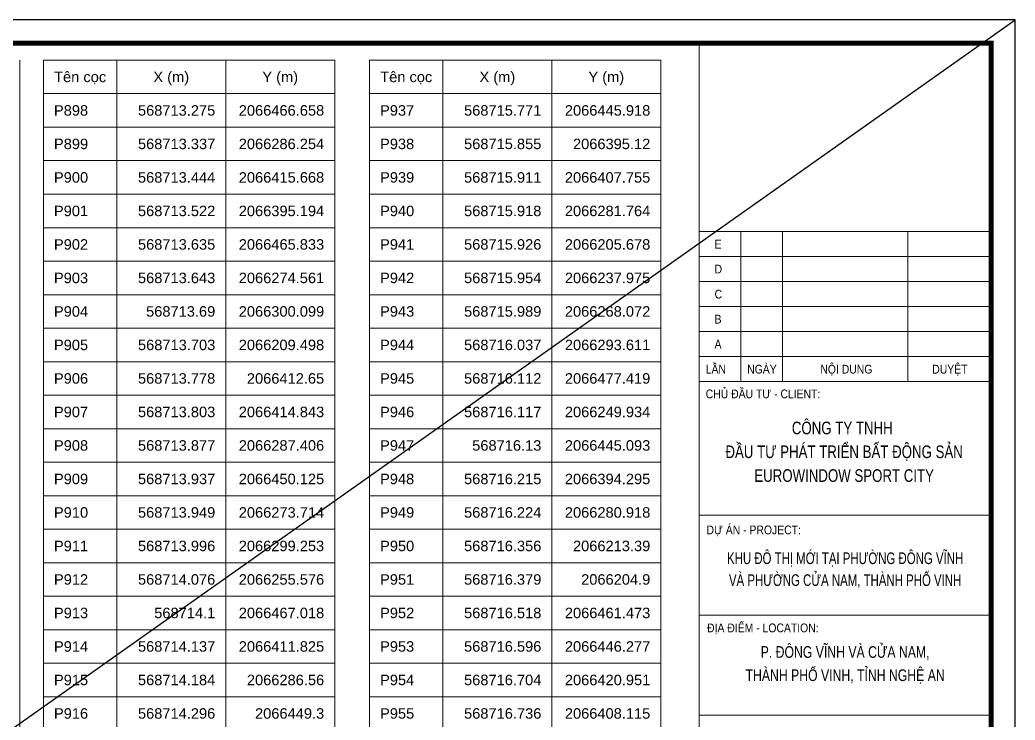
# Model space of a CAD drawing. Header units: millimetres. Extents: x 0 to 571985, y 0 to 2066666.
# Drawn here: x 569650.55 to 569671.46, y 2065597.95 to 2065612.66 of the extents above; entities that cross this region are included whole.
import ezdxf
from ezdxf.enums import TextEntityAlignment as Align

# ---------------------------------------------------------------- set-up
doc = ezdxf.new("R2010")
doc.units = ezdxf.units.MM
doc.linetypes.add('CENTER', pattern=[3, 1.5, -0.5, 0.5, -0.5])
for name, color, linetype, lineweight in [('A-KY HIEU', 34, 'Continuous', 20), ('A-TEXT', 7, 'Continuous', 18), ('E- RANH GIOI', 1, 'CENTER', 13), ('kata_net khung', 3, 'Continuous', 20), ('kata_text', 254, 'Continuous', 30)]:
    doc.layers.add(name, color=color, linetype=linetype, lineweight=lineweight)
doc.layers.add('KCS_Plotter', color=11, linetype='Continuous', plot=False)
doc.styles.add('Arial', font='arial.ttf')
doc.styles.add('kata_text', font='arial.ttf', dxfattribs={"width": 0.8})

# ---------------------------------------------------------------- blocks, each defined once
blk = doc.blocks.new('A$C33BC4D2A')
at = {"layer": 'A-KY HIEU', "color": 0}
for p, q in [((353.66, -4.9), (353.66, -292.1)), ((353.66, -44.47), (414.98, -44.47)), ((362.42, -44.47), (362.42, -76.01)), ((371.18, -44.47), (371.18, -76.01)), ((397.46, -44.47), (397.46, -76.01)), ((353.66, -49.73), (414.98, -49.73)), ((353.66, -54.98), (414.98, -54.98)), ((353.66, -60.24), (414.98, -60.24)), ((353.66, -65.5), (414.98, -65.5)), ((353.66, -70.75), (414.98, -70.75)), ((353.66, -76.01), (414.98, -76.01)), ((353.66, -104.04), (414.98, -104.04)), ((353.66, -125.07), (414.98, -125.07)), ((353.66, -125.07), (414.98, -125.07)), ((353.66, -146.09), (414.98, -146.09))]:
    blk.add_line(p, q, dxfattribs=at)
at = {"layer": 'A-KY HIEU', "color": 0, "const_width": 1.02}
blk.add_lwpolyline([(14.35, -292.1), (14.35, -4.9), (414.98, -4.9), (414.98, -292.1)], close=True, dxfattribs=at)
at = {"layer": 'Defpoints', "color": 125}
blk.add_lwpolyline([(0, -297), (420, -297), (420, 0), (0, 0)], close=True, dxfattribs=at)
at = {"layer": 'A-TEXT', "style": 'Arial', "width": 0.85}
for s, height, p in [('E', 1.84, (356.88, -48.04)), ('D', 1.84, (356.88, -53.29)), ('C', 1.84, (356.88, -58.55)), ('B', 1.84, (356.88, -63.81)), ('A', 1.84, (356.88, -69.06)), ('LẦN', 1.84, (355.02, -74.32)), ('NGÀY', 1.84, (363.73, -74.32)), ('NỘI DUNG', 1.84, (379.1, -74.32)), ('DUYỆT', 1.84, (402.6, -74.32)), ('CHỦ ĐẦU TƯ - CLIENT:', 1.8397, (355.02, -79.51))]:
    blk.add_text(s, height=height, dxfattribs=at).set_placement(p)
at = {"layer": 'A-TEXT', "style": 'Arial'}
for s, height, width, p in [('CÔNG TY TNHH ', 2.6573, 0.75, (384.09, -87.08)), ('ĐẦU TƯ PHÁT TRIỂN BẤT ĐỘNG SẢN', 2.6573, 0.75, (384.09, -92.08)), ('EUROWINDOW SPORT CITY', 2.6573, 0.75, (384.09, -97.08)), ('KHU ĐÔ THỊ MỚI TẠI PHƯỜNG ĐÔNG VĨNH', 2.4529, 0.7, (384.3, -114.35)), ('VÀ PHƯỜNG CỬA NAM, THÀNH PHỐ VINH', 2.4529, 0.7, (384.3, -118.95)), ('P. ĐÔNG VĨNH VÀ CỬA NAM,', 2.4529, 0.75, (384.3, -134.05)), ('THÀNH PHỐ VINH, TỈNH NGHỆ AN', 2.4529, 0.75, (384.3, -138.93))]:
    blk.add_text(s, height=height, dxfattribs=dict(at, width=width)).set_placement(p, align=Align.CENTER)
at = {"layer": 'A-TEXT', "style": 'Arial', "width": 0.85}
for s, p in [('DỰ ÁN - PROJECT:', (355.19, -107.17)), ('ĐỊA ĐIỂM - LOCATION:', (355.31, -127.76))]:
    blk.add_text(s, height=1.8397, dxfattribs=at).set_placement(p, align=Align.MIDDLE_LEFT)

msp = doc.modelspace()

# ---------------------------------------------------------------- linework, layer by layer
at = {"layer": 'kata_net khung'}
for p, q in [((569650.554, 2065611.816), (569650.554, 2065583.656)), ((569651.049, 2065611.816), (569657.165, 2065611.816)), ((569651.049, 2065611.816), (569651.049, 2065611.112)), ((569651.049, 2065611.816), (569651.049, 2065583.656)), ((569652.589, 2065611.816), (569652.589, 2065611.112)), ((569652.589, 2065611.816), (569652.589, 2065583.656)), ((569654.877, 2065611.816), (569654.877, 2065611.112)), ((569654.877, 2065611.816), (569654.877, 2065583.656)), ((569657.165, 2065611.816), (569657.165, 2065611.112)), ((569657.165, 2065611.816), (569657.165, 2065583.656)), ((569657.898, 2065611.816), (569664.014, 2065611.816)), ((569657.898, 2065611.816), (569657.898, 2065611.112)), ((569657.898, 2065611.816), (569657.898, 2065583.656)), ((569659.438, 2065611.816), (569659.438, 2065611.112)), ((569659.438, 2065611.816), (569659.438, 2065583.656)), ((569661.726, 2065611.816), (569661.726, 2065611.112)), ((569661.726, 2065611.816), (569661.726, 2065583.656)), ((569664.014, 2065611.816), (569664.014, 2065611.112)), ((569664.014, 2065611.816), (569664.014, 2065583.656)), ((569651.049, 2065611.112), (569657.165, 2065611.112)), ((569651.049, 2065611.112), (569657.165, 2065611.112)), ((569651.049, 2065611.112), (569657.165, 2065611.112)), ((569651.049, 2065611.112), (569657.165, 2065611.112)), ((569651.049, 2065611.112), (569657.165, 2065611.112)), ((569657.898, 2065611.112), (569664.014, 2065611.112)), ((569657.898, 2065611.112), (569664.014, 2065611.112)), ((569657.898, 2065611.112), (569664.014, 2065611.112)), ((569657.898, 2065611.112), (569664.014, 2065611.112)), ((569651.049, 2065610.408), (569657.165, 2065610.408)), ((569657.898, 2065610.408), (569664.014, 2065610.408)), ((569651.049, 2065609.704), (569657.165, 2065609.704)), ((569657.898, 2065609.704), (569664.014, 2065609.704)), ((569651.049, 2065609), (569657.165, 2065609)), ((569657.898, 2065609), (569664.014, 2065609)), ((569651.049, 2065608.296), (569657.165, 2065608.296)), ((569657.898, 2065608.296), (569664.014, 2065608.296)), ((569651.049, 2065607.592), (569657.165, 2065607.592)), ((569657.898, 2065607.592), (569664.014, 2065607.592)), ((569651.049, 2065606.888), (569657.165, 2065606.888)), ((569657.898, 2065606.888), (569664.014, 2065606.888)), ((569651.049, 2065606.184), (569657.165, 2065606.184)), ((569657.898, 2065606.184), (569664.014, 2065606.184)), ((569651.049, 2065605.48), (569657.165, 2065605.48)), ((569657.898, 2065605.48), (569664.014, 2065605.48)), ((569651.049, 2065604.776), (569657.165, 2065604.776)), ((569657.898, 2065604.776), (569664.014, 2065604.776)), ((569651.049, 2065604.072), (569657.165, 2065604.072)), ((569657.898, 2065604.072), (569664.014, 2065604.072)), ((569651.049, 2065603.368), (569657.165, 2065603.368)), ((569657.898, 2065603.368), (569664.014, 2065603.368)), ((569651.049, 2065602.664), (569657.165, 2065602.664)), ((569657.898, 2065602.664), (569664.014, 2065602.664)), ((569651.049, 2065601.96), (569657.165, 2065601.96)), ((569657.898, 2065601.96), (569664.014, 2065601.96)), ((569651.049, 2065601.256), (569657.165, 2065601.256)), ((569657.898, 2065601.256), (569664.014, 2065601.256)), ((569651.049, 2065600.552), (569657.165, 2065600.552)), ((569657.898, 2065600.552), (569664.014, 2065600.552)), ((569651.049, 2065599.848), (569657.165, 2065599.848)), ((569657.898, 2065599.848), (569664.014, 2065599.848)), ((569651.049, 2065599.144), (569657.165, 2065599.144)), ((569657.898, 2065599.144), (569664.014, 2065599.144)), ((569651.049, 2065598.44), (569657.165, 2065598.44)), ((569657.898, 2065598.44), (569664.014, 2065598.44))]:
    msp.add_line(p, q, dxfattribs=at)
at = {"layer": 'KCS_Plotter'}
msp.add_line((569629.456, 2065582.962), (569671.456, 2065612.662), dxfattribs=at)

# ---------------------------------------------------------------- block references
at = {"layer": 'E- RANH GIOI', "xscale": 0.1, "yscale": 0.1, "zscale": 0.1}
msp.add_blockref('A$C33BC4D2A', (569629.456, 2065612.662), dxfattribs=at)

# ---------------------------------------------------------------- texts
at = {"layer": 'kata_text', "style": 'kata_text'}
for s, p in [('Tên cọc', (569651.819, 2065611.464)), ('X (m)', (569653.733, 2065611.464)), ('Y (m)', (569656.021, 2065611.464)), ('Tên cọc', (569658.668, 2065611.464)), ('X (m)', (569660.582, 2065611.464)), ('Y (m)', (569662.87, 2065611.464))]:
    msp.add_text(s, height=0.22, dxfattribs=at).set_placement(p, align=Align.MIDDLE_CENTER)
for s, p in [('P898', (569651.269, 2065610.76)), ('P937', (569658.118, 2065610.76)), ('P899', (569651.269, 2065610.056)), ('P938', (569658.118, 2065610.056)), ('P900', (569651.269, 2065609.352)), ('P939', (569658.118, 2065609.352)), ('P901', (569651.269, 2065608.648)), ('P940', (569658.118, 2065608.648)), ('P902', (569651.269, 2065607.944)), ('P941', (569658.118, 2065607.944)), ('P903', (569651.269, 2065607.24)), ('P942', (569658.118, 2065607.24)), ('P904', (569651.269, 2065606.536)), ('P943', (569658.118, 2065606.536)), ('P905', (569651.269, 2065605.832)), ('P944', (569658.118, 2065605.832)), ('P906', (569651.269, 2065605.128)), ('P945', (569658.118, 2065605.128)), ('P907', (569651.269, 2065604.424)), ('P946', (569658.118, 2065604.424)), ('P908', (569651.269, 2065603.72)), ('P947', (569658.118, 2065603.72)), ('P909', (569651.269, 2065603.016)), ('P948', (569658.118, 2065603.016)), ('P910', (569651.269, 2065602.312)), ('P949', (569658.118, 2065602.312)), ('P911', (569651.269, 2065601.608)), ('P950', (569658.118, 2065601.608)), ('P912', (569651.269, 2065600.904)), ('P951', (569658.118, 2065600.904)), ('P913', (569651.269, 2065600.2)), ('P952', (569658.118, 2065600.2)), ('P914', (569651.269, 2065599.496)), ('P953', (569658.118, 2065599.496)), ('P915', (569651.269, 2065598.792)), ('P954', (569658.118, 2065598.792)), ('P916', (569651.269, 2065598.088)), ('P955', (569658.118, 2065598.088))]:
    msp.add_text(s, height=0.22, dxfattribs=at).set_placement(p, align=Align.MIDDLE_LEFT)
for s, p in [('568713.275', (569654.657, 2065610.76)), ('2066466.658', (569656.945, 2065610.76)), ('568715.771', (569661.506, 2065610.76)), ('2066445.918', (569663.794, 2065610.76)), ('568713.337', (569654.657, 2065610.056)), ('2066286.254', (569656.945, 2065610.056)), ('568715.855', (569661.506, 2065610.056)), ('2066395.12', (569663.794, 2065610.056)), ('568713.444', (569654.657, 2065609.352)), ('2066415.668', (569656.945, 2065609.352)), ('568715.911', (569661.506, 2065609.352)), ('2066407.755', (569663.794, 2065609.352)), ('568713.522', (569654.657, 2065608.648)), ('2066395.194', (569656.945, 2065608.648)), ('568715.918', (569661.506, 2065608.648)), ('2066281.764', (569663.794, 2065608.648)), ('568713.635', (569654.657, 2065607.944)), ('2066465.833', (569656.945, 2065607.944)), ('568715.926', (569661.506, 2065607.944)), ('2066205.678', (569663.794, 2065607.944)), ('568713.643', (569654.657, 2065607.24)), ('2066274.561', (569656.945, 2065607.24)), ('568715.954', (569661.506, 2065607.24)), ('2066237.975', (569663.794, 2065607.24)), ('568713.69', (569654.657, 2065606.536)), ('2066300.099', (569656.945, 2065606.536)), ('568715.989', (569661.506, 2065606.536)), ('2066268.072', (569663.794, 2065606.536)), ('568713.703', (569654.657, 2065605.832)), ('2066209.498', (569656.945, 2065605.832)), ('568716.037', (569661.506, 2065605.832)), ('2066293.611', (569663.794, 2065605.832)), ('568713.778', (569654.657, 2065605.128)), ('2066412.65', (569656.945, 2065605.128)), ('568716.112', (569661.506, 2065605.128)), ('2066477.419', (569663.794, 2065605.128)), ('568713.803', (569654.657, 2065604.424)), ('2066414.843', (569656.945, 2065604.424)), ('568716.117', (569661.506, 2065604.424)), ('2066249.934', (569663.794, 2065604.424)), ('568713.877', (569654.657, 2065603.72)), ('2066287.406', (569656.945, 2065603.72)), ('568716.13', (569661.506, 2065603.72)), ('2066445.093', (569663.794, 2065603.72)), ('568713.937', (569654.657, 2065603.016)), ('2066450.125', (569656.945, 2065603.016)), ('568716.215', (569661.506, 2065603.016)), ('2066394.295', (569663.794, 2065603.016)), ('568713.949', (569654.657, 2065602.312)), ('2066273.714', (569656.945, 2065602.312)), ('568716.224', (569661.506, 2065602.312)), ('2066280.918', (569663.794, 2065602.312)), ('568713.996', (569654.657, 2065601.608)), ('2066299.253', (569656.945, 2065601.608)), ('568716.356', (569661.506, 2065601.608)), ('2066213.39', (569663.794, 2065601.608)), ('568714.076', (569654.657, 2065600.904)), ('2066255.576', (569656.945, 2065600.904)), ('568716.379', (569661.506, 2065600.904)), ('2066204.9', (569663.794, 2065600.904)), ('568714.1', (569654.657, 2065600.2)), ('2066467.018', (569656.945, 2065600.2)), ('568716.518', (569661.506, 2065600.2)), ('2066461.473', (569663.794, 2065600.2)), ('568714.137', (569654.657, 2065599.496)), ('2066411.825', (569656.945, 2065599.496)), ('568716.596', (569661.506, 2065599.496)), ('2066446.277', (569663.794, 2065599.496)), ('568714.184', (569654.657, 2065598.792)), ('2066286.56', (569656.945, 2065598.792)), ('568716.704', (569661.506, 2065598.792)), ('2066420.951', (569663.794, 2065598.792)), ('568714.296', (569654.657, 2065598.088)), ('2066449.3', (569656.945, 2065598.088)), ('568716.736', (569661.506, 2065598.088)), ('2066408.115', (569663.794, 2065598.088))]:
    msp.add_text(s, height=0.22, dxfattribs=at).set_placement(p, align=Align.MIDDLE_RIGHT)

doc.saveas('drawing.dxf')
